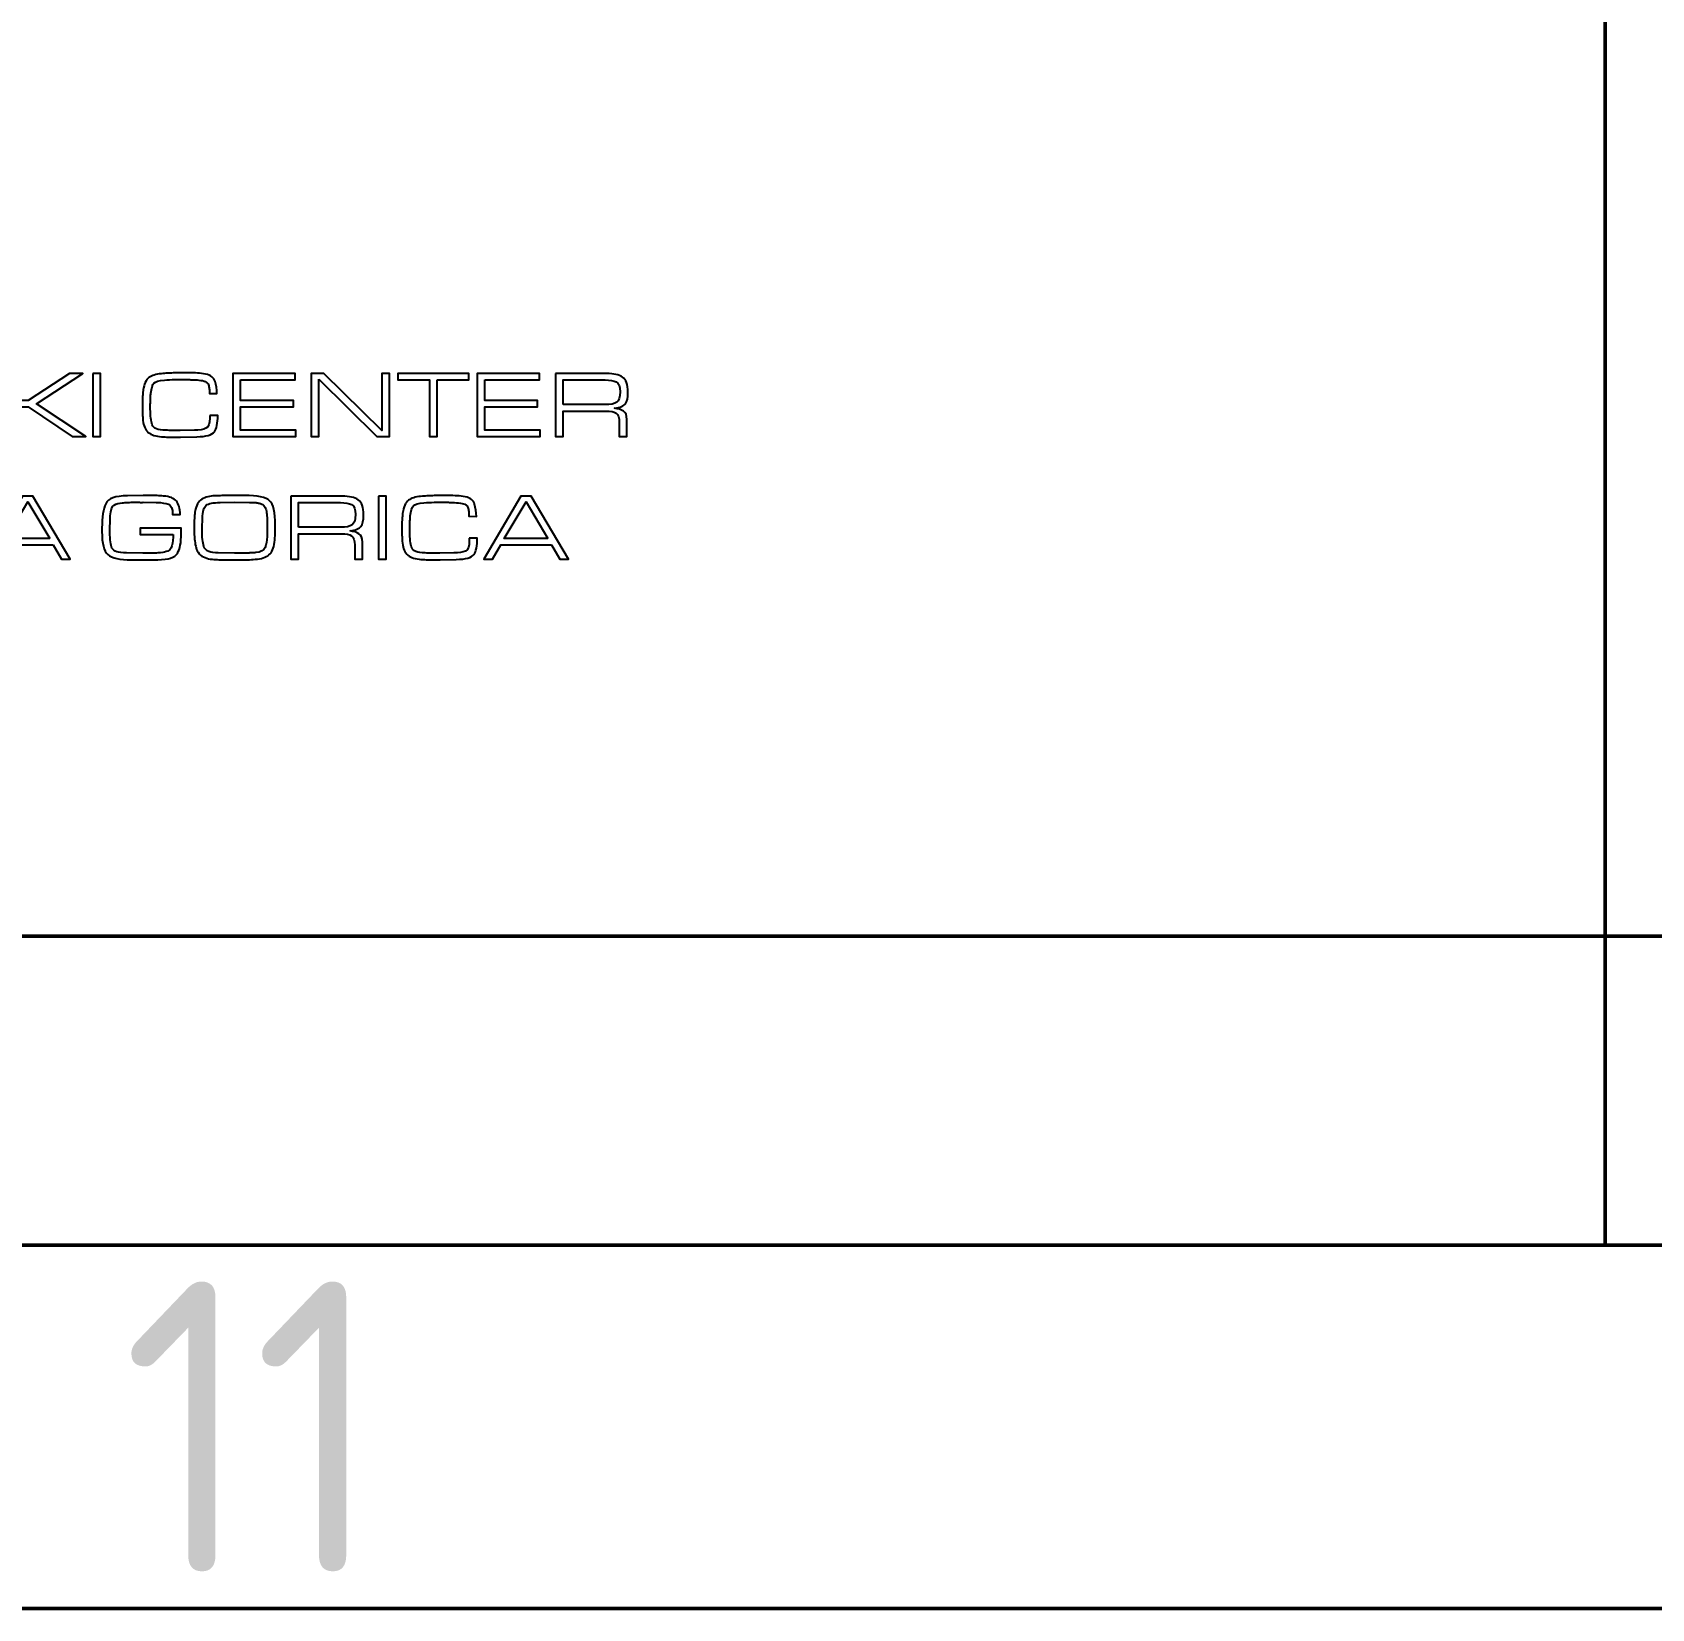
# Model space of a CAD drawing. Header units: millimetres. Extents: x 10890 to 13186, y -1023 to 617.
# Drawn here: x 12725.4 to 12814.4, y -1023.5 to -936.7 of the extents above; entities that cross this region are included whole.
import ezdxf

# ---------------------------------------------------------------- set-up
doc = ezdxf.new("R2010")
doc.units = ezdxf.units.MM
doc.header["$MEASUREMENT"] = 0
doc.layers.add('Crta_05', color=1, linetype='Continuous', lineweight=50)
doc.layers.add('Layer 1', color=7, linetype='Continuous')
doc.layers.add('RAHM2', color=1, linetype='Continuous')
doc.styles.add('oznake', font='geniso.shx', dxfattribs={"height": 4})

# ---------------------------------------------------------------- blocks, each defined once
blk = doc.blocks.new('Logo_SCNG')
at = {"layer": 'Layer 1', "color": 242}
for points, knots in [([(11.959, 0.994), (11.959, 0.994), (12.112, 0.994), (12.112, 0.994), (12.112, 0.994), (12.112, 0.994), (12.681, 1.368), (12.681, 1.368), (12.681, 1.368), (12.681, 1.368), (12.86, 1.368), (12.86, 1.368), (12.86, 1.368), (12.86, 1.368), (12.224, 0.95), (12.224, 0.95), (12.224, 0.95), (12.224, 0.95), (12.903, 0.502), (12.903, 0.502), (12.903, 0.502), (12.903, 0.502), (12.714, 0.502), (12.714, 0.502), (12.714, 0.502), (12.714, 0.502), (12.112, 0.907), (12.112, 0.907), (12.112, 0.907), (12.112, 0.907), (11.959, 0.907), (11.959, 0.907), (11.959, 0.907), (11.959, 0.907), (11.959, 0.502), (11.959, 0.502), (11.959, 0.502), (11.959, 0.502), (11.854, 0.502), (11.854, 0.502), (11.854, 0.502), (11.854, 0.502), (11.854, 1.368), (11.854, 1.368), (11.854, 1.368), (11.854, 1.368), (11.959, 1.368), (11.959, 1.368), (11.959, 1.368), (11.959, 1.368), (11.959, 0.994), (11.959, 0.994)], [0, 0, 0, 0, 0.071429, 0.071429, 0.071429, 0.071429, 0.142857, 0.142857, 0.142857, 0.142857, 0.214286, 0.214286, 0.214286, 0.214286, 0.285714, 0.285714, 0.285714, 0.285714, 0.357143, 0.357143, 0.357143, 0.357143, 0.428571, 0.428571, 0.428571, 0.428571, 0.5, 0.5, 0.5, 0.5, 0.571429, 0.571429, 0.571429, 0.571429, 0.642857, 0.642857, 0.642857, 0.642857, 0.714286, 0.714286, 0.714286, 0.714286, 0.785714, 0.785714, 0.785714, 0.785714, 0.857143, 0.857143, 0.857143, 0.857143, 1, 1, 1, 1]), ([(12.999, 1.368), (12.999, 1.368), (13.105, 1.368), (13.105, 1.368), (13.105, 1.368), (13.105, 1.368), (13.105, 0.502), (13.105, 0.502), (13.105, 0.502), (13.105, 0.502), (12.999, 0.502), (12.999, 0.502), (12.999, 0.502), (12.999, 0.502), (12.999, 1.368), (12.999, 1.368)], [0, 0, 0, 0, 0.2, 0.2, 0.2, 0.2, 0.4, 0.4, 0.4, 0.4, 0.6, 0.6, 0.6, 0.6, 1, 1, 1, 1]), ([(14.609, 0.789), (14.609, 0.789), (14.718, 0.789), (14.718, 0.789), (14.718, 0.789), (14.718, 0.682), (14.702, 0.608), (14.671, 0.565), (14.671, 0.565), (14.64, 0.522), (14.559, 0.499), (14.429, 0.497), (14.429, 0.497), (14.429, 0.497), (14.206, 0.493), (14.206, 0.493), (14.206, 0.493), (14.198, 0.493), (14.19, 0.493), (14.182, 0.493), (14.182, 0.493), (14.174, 0.493), (14.166, 0.492), (14.158, 0.491), (14.158, 0.491), (14.15, 0.491), (14.142, 0.491), (14.134, 0.491), (14.134, 0.491), (14.126, 0.491), (14.118, 0.491), (14.11, 0.491), (14.11, 0.491), (14.078, 0.491), (14.046, 0.492), (14.014, 0.493), (14.014, 0.493), (13.982, 0.495), (13.95, 0.497), (13.918, 0.5), (13.918, 0.5), (13.841, 0.507), (13.785, 0.531), (13.748, 0.572), (13.748, 0.572), (13.711, 0.613), (13.691, 0.671), (13.686, 0.747), (13.686, 0.747), (13.686, 0.761), (13.685, 0.775), (13.684, 0.789), (13.684, 0.789), (13.683, 0.803), (13.683, 0.816), (13.683, 0.83), (13.683, 0.83), (13.682, 0.843), (13.681, 0.857), (13.681, 0.871), (13.681, 0.871), (13.681, 0.884), (13.681, 0.898), (13.681, 0.912), (13.681, 0.912), (13.681, 0.929), (13.681, 0.947), (13.681, 0.963), (13.681, 0.963), (13.681, 0.98), (13.682, 0.997), (13.683, 1.015), (13.683, 1.015), (13.683, 1.04), (13.685, 1.065), (13.687, 1.091), (13.687, 1.091), (13.689, 1.116), (13.692, 1.142), (13.697, 1.167), (13.697, 1.167), (13.712, 1.246), (13.743, 1.297), (13.788, 1.322), (13.788, 1.322), (13.833, 1.347), (13.892, 1.362), (13.964, 1.367), (13.964, 1.367), (13.99, 1.369), (14.017, 1.371), (14.043, 1.372), (14.043, 1.372), (14.069, 1.373), (14.096, 1.374), (14.123, 1.375), (14.123, 1.375), (14.136, 1.375), (14.149, 1.375), (14.162, 1.375), (14.162, 1.375), (14.176, 1.375), (14.189, 1.375), (14.202, 1.375), (14.202, 1.375), (14.212, 1.375), (14.223, 1.375), (14.233, 1.375), (14.233, 1.375), (14.244, 1.375), (14.254, 1.375), (14.264, 1.376), (14.264, 1.376), (14.275, 1.376), (14.285, 1.376), (14.296, 1.376), (14.296, 1.376), (14.306, 1.376), (14.316, 1.376), (14.327, 1.376), (14.327, 1.376), (14.365, 1.376), (14.402, 1.375), (14.44, 1.373), (14.44, 1.373), (14.477, 1.37), (14.514, 1.365), (14.551, 1.358), (14.551, 1.358), (14.622, 1.344), (14.665, 1.311), (14.681, 1.258), (14.681, 1.258), (14.696, 1.206), (14.705, 1.15), (14.707, 1.09), (14.707, 1.09), (14.707, 1.09), (14.603, 1.091), (14.603, 1.091), (14.603, 1.091), (14.603, 1.091), (14.603, 1.099), (14.603, 1.099), (14.603, 1.099), (14.603, 1.107), (14.603, 1.116), (14.603, 1.126), (14.603, 1.126), (14.602, 1.136), (14.602, 1.146), (14.601, 1.156), (14.601, 1.156), (14.599, 1.175), (14.595, 1.194), (14.589, 1.211), (14.589, 1.211), (14.583, 1.228), (14.573, 1.241), (14.559, 1.25), (14.559, 1.25), (14.544, 1.26), (14.519, 1.268), (14.485, 1.273), (14.485, 1.273), (14.451, 1.277), (14.415, 1.28), (14.377, 1.281), (14.377, 1.281), (14.358, 1.282), (14.339, 1.283), (14.32, 1.283), (14.32, 1.283), (14.301, 1.283), (14.283, 1.284), (14.267, 1.284), (14.267, 1.284), (14.219, 1.284), (14.172, 1.283), (14.125, 1.283), (14.125, 1.283), (14.078, 1.283), (14.03, 1.28), (13.983, 1.276), (13.983, 1.276), (13.908, 1.27), (13.86, 1.256), (13.84, 1.235), (13.84, 1.235), (13.819, 1.214), (13.805, 1.167), (13.797, 1.095), (13.797, 1.095), (13.795, 1.077), (13.794, 1.059), (13.793, 1.041), (13.793, 1.041), (13.792, 1.023), (13.792, 1.004), (13.792, 0.986), (13.792, 0.986), (13.791, 0.967), (13.79, 0.949), (13.79, 0.93), (13.79, 0.93), (13.79, 0.912), (13.79, 0.894), (13.79, 0.876), (13.79, 0.876), (13.79, 0.784), (13.799, 0.713), (13.816, 0.662), (13.816, 0.662), (13.834, 0.612), (13.895, 0.586), (13.999, 0.586), (13.999, 0.586), (14.033, 0.585), (14.067, 0.585), (14.101, 0.584), (14.101, 0.584), (14.135, 0.584), (14.168, 0.584), (14.202, 0.584), (14.202, 0.584), (14.202, 0.584), (14.396, 0.587), (14.396, 0.587), (14.396, 0.587), (14.467, 0.588), (14.52, 0.597), (14.555, 0.613), (14.555, 0.613), (14.591, 0.629), (14.609, 0.675), (14.609, 0.752), (14.609, 0.752), (14.609, 0.752), (14.609, 0.789), (14.609, 0.789)], [0, 0, 0, 0, 0.016393, 0.016393, 0.016393, 0.016393, 0.032787, 0.032787, 0.032787, 0.032787, 0.04918, 0.04918, 0.04918, 0.04918, 0.065574, 0.065574, 0.065574, 0.065574, 0.081967, 0.081967, 0.081967, 0.081967, 0.098361, 0.098361, 0.098361, 0.098361, 0.114754, 0.114754, 0.114754, 0.114754, 0.131148, 0.131148, 0.131148, 0.131148, 0.147541, 0.147541, 0.147541, 0.147541, 0.163934, 0.163934, 0.163934, 0.163934, 0.180328, 0.180328, 0.180328, 0.180328, 0.196721, 0.196721, 0.196721, 0.196721, 0.213115, 0.213115, 0.213115, 0.213115, 0.229508, 0.229508, 0.229508, 0.229508, 0.245902, 0.245902, 0.245902, 0.245902, 0.262295, 0.262295, 0.262295, 0.262295, 0.278689, 0.278689, 0.278689, 0.278689, 0.295082, 0.295082, 0.295082, 0.295082, 0.311475, 0.311475, 0.311475, 0.311475, 0.327869, 0.327869, 0.327869, 0.327869, 0.344262, 0.344262, 0.344262, 0.344262, 0.360656, 0.360656, 0.360656, 0.360656, 0.377049, 0.377049, 0.377049, 0.377049, 0.393443, 0.393443, 0.393443, 0.393443, 0.409836, 0.409836, 0.409836, 0.409836, 0.42623, 0.42623, 0.42623, 0.42623, 0.442623, 0.442623, 0.442623, 0.442623, 0.459016, 0.459016, 0.459016, 0.459016, 0.47541, 0.47541, 0.47541, 0.47541, 0.491803, 0.491803, 0.491803, 0.491803, 0.508197, 0.508197, 0.508197, 0.508197, 0.52459, 0.52459, 0.52459, 0.52459, 0.540984, 0.540984, 0.540984, 0.540984, 0.557377, 0.557377, 0.557377, 0.557377, 0.57377, 0.57377, 0.57377, 0.573771, 0.590164, 0.590164, 0.590164, 0.590164, 0.606557, 0.606557, 0.606557, 0.606557, 0.622951, 0.622951, 0.622951, 0.622951, 0.639344, 0.639344, 0.639344, 0.639344, 0.655738, 0.655738, 0.655738, 0.655738, 0.672131, 0.672131, 0.672131, 0.672131, 0.688525, 0.688525, 0.688525, 0.688525, 0.704918, 0.704918, 0.704918, 0.704918, 0.721311, 0.721311, 0.721311, 0.721311, 0.737705, 0.737705, 0.737705, 0.737705, 0.754098, 0.754098, 0.754098, 0.754098, 0.770492, 0.770492, 0.770492, 0.770492, 0.786885, 0.786885, 0.786885, 0.786885, 0.803279, 0.803279, 0.803279, 0.803279, 0.819672, 0.819672, 0.819672, 0.819672, 0.836066, 0.836066, 0.836066, 0.836066, 0.852459, 0.852459, 0.852459, 0.852459, 0.868852, 0.868852, 0.868852, 0.868852, 0.885246, 0.885246, 0.885246, 0.885246, 0.901639, 0.901639, 0.901639, 0.901639, 0.918033, 0.918033, 0.918033, 0.918033, 0.934426, 0.934426, 0.934426, 0.934426, 0.95082, 0.95082, 0.95082, 0.95082, 0.967213, 0.967213, 0.967213, 0.967213, 1, 1, 1, 1]), ([(15.031, 1.28), (15.031, 1.28), (15.031, 0.994), (15.031, 0.994), (15.031, 0.994), (15.031, 0.994), (15.757, 0.994), (15.757, 0.994), (15.757, 0.994), (15.757, 0.994), (15.757, 0.907), (15.757, 0.907), (15.757, 0.907), (15.757, 0.907), (15.031, 0.907), (15.031, 0.907), (15.031, 0.907), (15.031, 0.907), (15.031, 0.589), (15.031, 0.589), (15.031, 0.589), (15.031, 0.589), (15.793, 0.589), (15.793, 0.589), (15.793, 0.589), (15.793, 0.589), (15.793, 0.502), (15.793, 0.502), (15.793, 0.502), (15.793, 0.502), (14.925, 0.502), (14.925, 0.502), (14.925, 0.502), (14.925, 0.502), (14.925, 1.368), (14.925, 1.368), (14.925, 1.368), (14.925, 1.368), (15.784, 1.368), (15.784, 1.368), (15.784, 1.368), (15.784, 1.368), (15.784, 1.28), (15.784, 1.28), (15.784, 1.28), (15.784, 1.28), (15.031, 1.28), (15.031, 1.28)], [0, 0, 0, 0, 0.076923, 0.076923, 0.076923, 0.076923, 0.153846, 0.153846, 0.153846, 0.153846, 0.230769, 0.230769, 0.230769, 0.230769, 0.307692, 0.307692, 0.307692, 0.307692, 0.384615, 0.384615, 0.384615, 0.384615, 0.461538, 0.461538, 0.461538, 0.461538, 0.538462, 0.538462, 0.538462, 0.538462, 0.615385, 0.615385, 0.615385, 0.615385, 0.692308, 0.692308, 0.692308, 0.692308, 0.769231, 0.769231, 0.769231, 0.769231, 0.846154, 0.846154, 0.846154, 0.846154, 1, 1, 1, 1]), ([(16.106, 1.289), (16.106, 1.289), (16.106, 0.502), (16.106, 0.502), (16.106, 0.502), (16.106, 0.502), (16.001, 0.502), (16.001, 0.502), (16.001, 0.502), (16.001, 0.502), (16.001, 1.368), (16.001, 1.368), (16.001, 1.368), (16.001, 1.368), (16.176, 1.368), (16.176, 1.368), (16.176, 1.368), (16.176, 1.368), (16.975, 0.585), (16.975, 0.585), (16.975, 0.585), (16.975, 0.585), (16.975, 1.368), (16.975, 1.368), (16.975, 1.368), (16.975, 1.368), (17.08, 1.368), (17.08, 1.368), (17.08, 1.368), (17.08, 1.368), (17.08, 0.502), (17.08, 0.502), (17.08, 0.502), (17.08, 0.502), (16.907, 0.502), (16.907, 0.502), (16.907, 0.502), (16.907, 0.502), (16.106, 1.289), (16.106, 1.289)], [0, 0, 0, 0, 0.090909, 0.090909, 0.090909, 0.090909, 0.181818, 0.181818, 0.181818, 0.181818, 0.272727, 0.272727, 0.272727, 0.272727, 0.363636, 0.363636, 0.363636, 0.363636, 0.454545, 0.454545, 0.454545, 0.454545, 0.545455, 0.545455, 0.545455, 0.545455, 0.636364, 0.636364, 0.636364, 0.636364, 0.727273, 0.727273, 0.727273, 0.727273, 0.818182, 0.818182, 0.818182, 0.818182, 1, 1, 1, 1]), ([(17.733, 1.28), (17.733, 1.28), (17.733, 0.502), (17.733, 0.502), (17.733, 0.502), (17.733, 0.502), (17.628, 0.502), (17.628, 0.502), (17.628, 0.502), (17.628, 0.502), (17.628, 1.28), (17.628, 1.28), (17.628, 1.28), (17.628, 1.28), (17.192, 1.28), (17.192, 1.28), (17.192, 1.28), (17.192, 1.28), (17.192, 1.368), (17.192, 1.368), (17.192, 1.368), (17.192, 1.368), (18.172, 1.368), (18.172, 1.368), (18.172, 1.368), (18.172, 1.368), (18.172, 1.28), (18.172, 1.28), (18.172, 1.28), (18.172, 1.28), (17.733, 1.28), (17.733, 1.28)], [0, 0, 0, 0, 0.111111, 0.111111, 0.111111, 0.111111, 0.222222, 0.222222, 0.222222, 0.222222, 0.333333, 0.333333, 0.333333, 0.333333, 0.444444, 0.444444, 0.444444, 0.444444, 0.555556, 0.555556, 0.555556, 0.555556, 0.666667, 0.666667, 0.666667, 0.666667, 0.777778, 0.777778, 0.777778, 0.777778, 1, 1, 1, 1]), ([(18.391, 1.28), (18.391, 1.28), (18.391, 0.994), (18.391, 0.994), (18.391, 0.994), (18.391, 0.994), (19.117, 0.994), (19.117, 0.994), (19.117, 0.994), (19.117, 0.994), (19.117, 0.907), (19.117, 0.907), (19.117, 0.907), (19.117, 0.907), (18.391, 0.907), (18.391, 0.907), (18.391, 0.907), (18.391, 0.907), (18.391, 0.589), (18.391, 0.589), (18.391, 0.589), (18.391, 0.589), (19.153, 0.589), (19.153, 0.589), (19.153, 0.589), (19.153, 0.589), (19.153, 0.502), (19.153, 0.502), (19.153, 0.502), (19.153, 0.502), (18.285, 0.502), (18.285, 0.502), (18.285, 0.502), (18.285, 0.502), (18.285, 1.368), (18.285, 1.368), (18.285, 1.368), (18.285, 1.368), (19.144, 1.368), (19.144, 1.368), (19.144, 1.368), (19.144, 1.368), (19.144, 1.28), (19.144, 1.28), (19.144, 1.28), (19.144, 1.28), (18.391, 1.28), (18.391, 1.28)], [0, 0, 0, 0, 0.076923, 0.076923, 0.076923, 0.076923, 0.153846, 0.153846, 0.153846, 0.153846, 0.230769, 0.230769, 0.230769, 0.230769, 0.307692, 0.307692, 0.307692, 0.307692, 0.384615, 0.384615, 0.384615, 0.384615, 0.461538, 0.461538, 0.461538, 0.461538, 0.538462, 0.538462, 0.538462, 0.538462, 0.615385, 0.615385, 0.615385, 0.615385, 0.692308, 0.692308, 0.692308, 0.692308, 0.769231, 0.769231, 0.769231, 0.769231, 0.846154, 0.846154, 0.846154, 0.846154, 1, 1, 1, 1]), ([(19.361, 1.368), (19.361, 1.368), (20.066, 1.368), (20.066, 1.368), (20.066, 1.368), (20.164, 1.367), (20.237, 1.35), (20.286, 1.318), (20.286, 1.318), (20.335, 1.286), (20.359, 1.216), (20.359, 1.11), (20.359, 1.11), (20.359, 1.033), (20.348, 0.98), (20.325, 0.95), (20.325, 0.95), (20.302, 0.921), (20.252, 0.9), (20.175, 0.889), (20.175, 0.889), (20.225, 0.883), (20.266, 0.87), (20.297, 0.85), (20.297, 0.85), (20.328, 0.831), (20.344, 0.793), (20.344, 0.736), (20.344, 0.736), (20.344, 0.736), (20.344, 0.502), (20.344, 0.502), (20.344, 0.502), (20.344, 0.502), (20.24, 0.502), (20.24, 0.502), (20.24, 0.502), (20.24, 0.502), (20.24, 0.694), (20.24, 0.694), (20.24, 0.694), (20.24, 0.76), (20.225, 0.802), (20.196, 0.822), (20.196, 0.822), (20.167, 0.841), (20.121, 0.851), (20.057, 0.851), (20.057, 0.851), (20.057, 0.851), (19.466, 0.851), (19.466, 0.851), (19.466, 0.851), (19.466, 0.851), (19.466, 0.502), (19.466, 0.502), (19.466, 0.502), (19.466, 0.502), (19.361, 0.502), (19.361, 0.502), (19.361, 0.502), (19.361, 0.502), (19.361, 1.368), (19.361, 1.368)], [0, 0, 0, 0, 0.058824, 0.058824, 0.058824, 0.058824, 0.117647, 0.117647, 0.117647, 0.117647, 0.176471, 0.176471, 0.176471, 0.176471, 0.235294, 0.235294, 0.235294, 0.235294, 0.294118, 0.294118, 0.294118, 0.294118, 0.352941, 0.352941, 0.352941, 0.352941, 0.411765, 0.411765, 0.411765, 0.411765, 0.470588, 0.470588, 0.470588, 0.470588, 0.529412, 0.529412, 0.529412, 0.529412, 0.588235, 0.588235, 0.588235, 0.588235, 0.647059, 0.647059, 0.647059, 0.647059, 0.705882, 0.705882, 0.705882, 0.705882, 0.764706, 0.764706, 0.764706, 0.764706, 0.823529, 0.823529, 0.823529, 0.823529, 0.882353, 0.882353, 0.882353, 0.882353, 1, 1, 1, 1]), ([(19.466, 0.939), (19.466, 0.939), (20.046, 0.939), (20.046, 0.939), (20.046, 0.939), (20.12, 0.939), (20.172, 0.949), (20.204, 0.972), (20.204, 0.972), (20.235, 0.994), (20.25, 1.042), (20.25, 1.116), (20.25, 1.116), (20.25, 1.189), (20.233, 1.234), (20.197, 1.252), (20.197, 1.252), (20.162, 1.27), (20.111, 1.278), (20.044, 1.278), (20.044, 1.278), (20.044, 1.278), (19.466, 1.278), (19.466, 1.278), (19.466, 1.278), (19.466, 1.278), (19.466, 0.939), (19.466, 0.939)], [0, 0, 0, 0, 0.125, 0.125, 0.125, 0.125, 0.25, 0.25, 0.25, 0.25, 0.375, 0.375, 0.375, 0.375, 0.5, 0.5, 0.5, 0.5, 0.625, 0.625, 0.625, 0.625, 0.75, 0.75, 0.75, 0.75, 1, 1, 1, 1]), ([(12.456, -0.991), (12.456, -0.991), (11.756, -0.991), (11.756, -0.991), (11.756, -0.991), (11.756, -0.991), (11.646, -1.186), (11.646, -1.186), (11.646, -1.186), (11.646, -1.186), (11.523, -1.186), (11.523, -1.186), (11.523, -1.186), (11.523, -1.186), (12.034, -0.32), (12.034, -0.32), (12.034, -0.32), (12.034, -0.32), (12.175, -0.32), (12.175, -0.32), (12.175, -0.32), (12.175, -0.32), (12.69, -1.186), (12.69, -1.186), (12.69, -1.186), (12.69, -1.186), (12.569, -1.186), (12.569, -1.186), (12.569, -1.186), (12.569, -1.186), (12.456, -0.991), (12.456, -0.991)], [0, 0, 0, 0, 0.111111, 0.111111, 0.111111, 0.111111, 0.222222, 0.222222, 0.222222, 0.222222, 0.333333, 0.333333, 0.333333, 0.333333, 0.444444, 0.444444, 0.444444, 0.444444, 0.555556, 0.555556, 0.555556, 0.555556, 0.666667, 0.666667, 0.666667, 0.666667, 0.777778, 0.777778, 0.777778, 0.777778, 1, 1, 1, 1]), ([(12.407, -0.904), (12.407, -0.904), (12.104, -0.397), (12.104, -0.397), (12.104, -0.397), (12.104, -0.397), (11.806, -0.904), (11.806, -0.904), (11.806, -0.904), (11.806, -0.904), (12.407, -0.904), (12.407, -0.904)], [0, 0, 0, 0, 0.25, 0.25, 0.25, 0.25, 0.5, 0.5, 0.5, 0.5, 1, 1, 1, 1]), ([(14.105, -0.846), (14.105, -0.846), (13.65, -0.846), (13.65, -0.846), (13.65, -0.846), (13.65, -0.846), (13.65, -0.759), (13.65, -0.759), (13.65, -0.759), (13.65, -0.759), (14.214, -0.759), (14.214, -0.759), (14.214, -0.759), (14.214, -0.766), (14.214, -0.772), (14.214, -0.779), (14.214, -0.779), (14.215, -0.785), (14.215, -0.792), (14.215, -0.798), (14.215, -0.798), (14.215, -0.805), (14.215, -0.811), (14.215, -0.817), (14.215, -0.817), (14.215, -0.823), (14.215, -0.83), (14.215, -0.837), (14.215, -0.837), (14.215, -0.959), (14.198, -1.049), (14.163, -1.107), (14.163, -1.107), (14.128, -1.165), (14.039, -1.194), (13.894, -1.194), (13.894, -1.194), (13.894, -1.194), (13.681, -1.195), (13.681, -1.195), (13.681, -1.195), (13.669, -1.195), (13.657, -1.195), (13.644, -1.195), (13.644, -1.195), (13.632, -1.195), (13.619, -1.196), (13.606, -1.197), (13.606, -1.197), (13.594, -1.197), (13.581, -1.197), (13.569, -1.197), (13.569, -1.197), (13.556, -1.197), (13.543, -1.197), (13.53, -1.197), (13.53, -1.197), (13.369, -1.197), (13.262, -1.173), (13.207, -1.125), (13.207, -1.125), (13.153, -1.077), (13.125, -0.971), (13.125, -0.807), (13.125, -0.807), (13.125, -0.807), (13.125, -0.758), (13.125, -0.758), (13.125, -0.758), (13.125, -0.608), (13.142, -0.497), (13.177, -0.424), (13.177, -0.424), (13.211, -0.352), (13.31, -0.316), (13.475, -0.316), (13.475, -0.316), (13.475, -0.316), (13.693, -0.312), (13.693, -0.312), (13.693, -0.312), (13.701, -0.313), (13.71, -0.313), (13.719, -0.313), (13.719, -0.313), (13.727, -0.313), (13.737, -0.313), (13.746, -0.312), (13.746, -0.312), (13.755, -0.312), (13.763, -0.312), (13.772, -0.312), (13.772, -0.312), (13.781, -0.312), (13.789, -0.312), (13.798, -0.312), (13.798, -0.312), (13.813, -0.312), (13.827, -0.312), (13.842, -0.312), (13.842, -0.312), (13.856, -0.312), (13.87, -0.312), (13.885, -0.313), (13.885, -0.313), (13.899, -0.314), (13.913, -0.315), (13.928, -0.315), (13.928, -0.315), (13.943, -0.316), (13.957, -0.317), (13.971, -0.319), (13.971, -0.319), (14.056, -0.325), (14.116, -0.348), (14.149, -0.388), (14.149, -0.388), (14.182, -0.428), (14.199, -0.49), (14.201, -0.574), (14.201, -0.574), (14.201, -0.574), (14.097, -0.573), (14.097, -0.573), (14.097, -0.573), (14.097, -0.493), (14.078, -0.445), (14.041, -0.431), (14.041, -0.431), (14.004, -0.417), (13.95, -0.409), (13.881, -0.407), (13.881, -0.407), (13.879, -0.407), (13.878, -0.407), (13.876, -0.407), (13.876, -0.407), (13.874, -0.407), (13.872, -0.407), (13.871, -0.407), (13.871, -0.407), (13.871, -0.407), (13.871, -0.407), (13.871, -0.407), (13.871, -0.407), (13.871, -0.407), (13.871, -0.407), (13.871, -0.407), (13.871, -0.407), (13.87, -0.407), (13.869, -0.407), (13.869, -0.407), (13.869, -0.407), (13.869, -0.407), (13.869, -0.407), (13.869, -0.407), (13.869, -0.407), (13.869, -0.407), (13.693, -0.404), (13.693, -0.404), (13.693, -0.404), (13.684, -0.405), (13.675, -0.406), (13.667, -0.406), (13.667, -0.406), (13.658, -0.406), (13.65, -0.405), (13.642, -0.404), (13.642, -0.404), (13.634, -0.404), (13.625, -0.404), (13.616, -0.404), (13.616, -0.404), (13.608, -0.404), (13.599, -0.404), (13.59, -0.404), (13.59, -0.404), (13.576, -0.404), (13.562, -0.404), (13.548, -0.404), (13.548, -0.404), (13.534, -0.404), (13.52, -0.405), (13.506, -0.406), (13.506, -0.406), (13.491, -0.406), (13.477, -0.407), (13.463, -0.408), (13.463, -0.408), (13.449, -0.408), (13.435, -0.409), (13.42, -0.411), (13.42, -0.411), (13.418, -0.411), (13.416, -0.411), (13.414, -0.411), (13.414, -0.411), (13.412, -0.412), (13.41, -0.412), (13.408, -0.412), (13.408, -0.412), (13.361, -0.416), (13.322, -0.427), (13.292, -0.444), (13.292, -0.444), (13.262, -0.461), (13.245, -0.51), (13.24, -0.591), (13.24, -0.591), (13.239, -0.609), (13.238, -0.628), (13.237, -0.646), (13.237, -0.646), (13.236, -0.665), (13.236, -0.684), (13.236, -0.703), (13.236, -0.703), (13.235, -0.722), (13.234, -0.741), (13.234, -0.759), (13.234, -0.759), (13.234, -0.778), (13.234, -0.796), (13.234, -0.815), (13.234, -0.815), (13.234, -0.92), (13.244, -0.994), (13.263, -1.036), (13.263, -1.036), (13.282, -1.078), (13.349, -1.1), (13.464, -1.102), (13.464, -1.102), (13.464, -1.102), (13.685, -1.103), (13.685, -1.103), (13.685, -1.103), (13.693, -1.104), (13.701, -1.104), (13.708, -1.104), (13.708, -1.104), (13.716, -1.104), (13.724, -1.104), (13.732, -1.104), (13.732, -1.104), (13.74, -1.105), (13.747, -1.106), (13.755, -1.106), (13.755, -1.106), (13.763, -1.106), (13.771, -1.106), (13.779, -1.106), (13.779, -1.106), (13.792, -1.106), (13.804, -1.106), (13.817, -1.106), (13.817, -1.106), (13.829, -1.106), (13.842, -1.105), (13.855, -1.104), (13.855, -1.104), (13.868, -1.103), (13.881, -1.103), (13.893, -1.102), (13.893, -1.102), (13.906, -1.101), (13.919, -1.1), (13.932, -1.099), (13.932, -1.099), (14.013, -1.09), (14.061, -1.068), (14.077, -1.032), (14.077, -1.032), (14.092, -0.996), (14.101, -0.947), (14.103, -0.885), (14.103, -0.885), (14.103, -0.879), (14.103, -0.873), (14.104, -0.866), (14.104, -0.866), (14.104, -0.859), (14.105, -0.853), (14.105, -0.846)], [0, 0, 0, 0, 0.013889, 0.013889, 0.013889, 0.013889, 0.027778, 0.027778, 0.027778, 0.027778, 0.041667, 0.041667, 0.041667, 0.041667, 0.055556, 0.055556, 0.055556, 0.055556, 0.069444, 0.069444, 0.069444, 0.069444, 0.083333, 0.083333, 0.083333, 0.083333, 0.097222, 0.097222, 0.097222, 0.097222, 0.111111, 0.111111, 0.111111, 0.111111, 0.125, 0.125, 0.125, 0.125, 0.138889, 0.138889, 0.138889, 0.138889, 0.152778, 0.152778, 0.152778, 0.152778, 0.166667, 0.166667, 0.166667, 0.166667, 0.180556, 0.180556, 0.180556, 0.180556, 0.194444, 0.194444, 0.194444, 0.194444, 0.208333, 0.208333, 0.208333, 0.208333, 0.222222, 0.222222, 0.222222, 0.222222, 0.236111, 0.236111, 0.236111, 0.236111, 0.25, 0.25, 0.25, 0.25, 0.263889, 0.263889, 0.263889, 0.263889, 0.277778, 0.277778, 0.277778, 0.277778, 0.291667, 0.291667, 0.291667, 0.291667, 0.305556, 0.305556, 0.305556, 0.305556, 0.319444, 0.319444, 0.319444, 0.319444, 0.333333, 0.333333, 0.333333, 0.333333, 0.347222, 0.347222, 0.347222, 0.347222, 0.361111, 0.361111, 0.361111, 0.361111, 0.375, 0.375, 0.375, 0.375, 0.388889, 0.388889, 0.388889, 0.388889, 0.402778, 0.402778, 0.402778, 0.402778, 0.416667, 0.416667, 0.416667, 0.416667, 0.430556, 0.430556, 0.430556, 0.430556, 0.444444, 0.444444, 0.444444, 0.444444, 0.458333, 0.458333, 0.458333, 0.458333, 0.472222, 0.472222, 0.472222, 0.472222, 0.486111, 0.486111, 0.486111, 0.486111, 0.5, 0.5, 0.5, 0.5, 0.513889, 0.513889, 0.513889, 0.513889, 0.527778, 0.527778, 0.527778, 0.527778, 0.541667, 0.541667, 0.541667, 0.541667, 0.555556, 0.555556, 0.555556, 0.555556, 0.569444, 0.569444, 0.569444, 0.569444, 0.583333, 0.583333, 0.583333, 0.583333, 0.597222, 0.597222, 0.597222, 0.597222, 0.611111, 0.611111, 0.611111, 0.611111, 0.625, 0.625, 0.625, 0.625, 0.638889, 0.638889, 0.638889, 0.638889, 0.652778, 0.652778, 0.652778, 0.652778, 0.666667, 0.666667, 0.666667, 0.666667, 0.680556, 0.680556, 0.680556, 0.680556, 0.694444, 0.694444, 0.694444, 0.694444, 0.708333, 0.708333, 0.708333, 0.708333, 0.722222, 0.722222, 0.722222, 0.722222, 0.736111, 0.736111, 0.736111, 0.736111, 0.75, 0.75, 0.75, 0.75, 0.763889, 0.763889, 0.763889, 0.763889, 0.777778, 0.777778, 0.777778, 0.777778, 0.791667, 0.791667, 0.791667, 0.791667, 0.805556, 0.805556, 0.805556, 0.805556, 0.819444, 0.819444, 0.819444, 0.819444, 0.833333, 0.833333, 0.833333, 0.833333, 0.847222, 0.847222, 0.847222, 0.847222, 0.861111, 0.861111, 0.861111, 0.861111, 0.875, 0.875, 0.875, 0.875, 0.888889, 0.888889, 0.888889, 0.888889, 0.902778, 0.902778, 0.902778, 0.902778, 0.916667, 0.916667, 0.916667, 0.916667, 0.930556, 0.930556, 0.930556, 0.930556, 0.944444, 0.944444, 0.944444, 0.944444, 0.958333, 0.958333, 0.958333, 0.958333, 0.972222, 0.972222, 0.972222, 0.972222, 1, 1, 1, 1]), ([(14.394, -0.76), (14.394, -0.746), (14.394, -0.732), (14.394, -0.717), (14.394, -0.717), (14.394, -0.703), (14.395, -0.688), (14.395, -0.674), (14.395, -0.674), (14.395, -0.645), (14.397, -0.616), (14.399, -0.586), (14.399, -0.586), (14.402, -0.557), (14.406, -0.528), (14.412, -0.5), (14.412, -0.5), (14.43, -0.423), (14.465, -0.374), (14.518, -0.351), (14.518, -0.351), (14.571, -0.329), (14.633, -0.316), (14.702, -0.315), (14.702, -0.315), (14.734, -0.314), (14.766, -0.313), (14.798, -0.313), (14.798, -0.313), (14.83, -0.312), (14.862, -0.312), (14.894, -0.312), (14.894, -0.312), (14.925, -0.312), (14.957, -0.312), (14.989, -0.312), (14.989, -0.312), (15.021, -0.312), (15.053, -0.312), (15.085, -0.312), (15.085, -0.312), (15.265, -0.312), (15.381, -0.336), (15.431, -0.383), (15.431, -0.383), (15.482, -0.431), (15.507, -0.543), (15.507, -0.72), (15.507, -0.72), (15.507, -0.759), (15.507, -0.798), (15.506, -0.837), (15.506, -0.837), (15.505, -0.876), (15.502, -0.915), (15.498, -0.954), (15.498, -0.954), (15.489, -1.037), (15.464, -1.095), (15.421, -1.129), (15.421, -1.129), (15.379, -1.163), (15.316, -1.183), (15.233, -1.189), (15.233, -1.189), (15.198, -1.192), (15.162, -1.194), (15.126, -1.195), (15.126, -1.195), (15.09, -1.195), (15.054, -1.195), (15.019, -1.195), (15.019, -1.195), (15.019, -1.195), (14.825, -1.195), (14.825, -1.195), (14.825, -1.195), (14.795, -1.195), (14.765, -1.195), (14.734, -1.194), (14.734, -1.194), (14.703, -1.193), (14.673, -1.191), (14.642, -1.187), (14.642, -1.187), (14.638, -1.187), (14.633, -1.186), (14.629, -1.186), (14.629, -1.186), (14.624, -1.186), (14.619, -1.186), (14.615, -1.185), (14.615, -1.185), (14.582, -1.18), (14.55, -1.17), (14.52, -1.157), (14.52, -1.157), (14.49, -1.143), (14.465, -1.122), (14.446, -1.093), (14.446, -1.093), (14.431, -1.069), (14.421, -1.042), (14.414, -1.009), (14.414, -1.009), (14.407, -0.977), (14.402, -0.945), (14.399, -0.912), (14.399, -0.912), (14.397, -0.885), (14.395, -0.859), (14.395, -0.833), (14.395, -0.833), (14.394, -0.807), (14.394, -0.783), (14.394, -0.761), (14.394, -0.761), (14.394, -0.761), (14.394, -0.76), (14.394, -0.76)], [0, 0, 0, 0, 0.032258, 0.032258, 0.032258, 0.032258, 0.064516, 0.064516, 0.064516, 0.064516, 0.096774, 0.096774, 0.096774, 0.096774, 0.129032, 0.129032, 0.129032, 0.129032, 0.16129, 0.16129, 0.16129, 0.16129, 0.193548, 0.193548, 0.193548, 0.193548, 0.225806, 0.225806, 0.225806, 0.225806, 0.258065, 0.258065, 0.258065, 0.258065, 0.290323, 0.290323, 0.290323, 0.290323, 0.322581, 0.322581, 0.322581, 0.322581, 0.354839, 0.354839, 0.354839, 0.354839, 0.387097, 0.387097, 0.387097, 0.387097, 0.419355, 0.419355, 0.419355, 0.419355, 0.451613, 0.451613, 0.451613, 0.451613, 0.483871, 0.483871, 0.483871, 0.483871, 0.516129, 0.516129, 0.516129, 0.516129, 0.548387, 0.548387, 0.548387, 0.548387, 0.580645, 0.580645, 0.580645, 0.580645, 0.612903, 0.612903, 0.612903, 0.612903, 0.645161, 0.645161, 0.645161, 0.645161, 0.677419, 0.677419, 0.677419, 0.677419, 0.709677, 0.709677, 0.709677, 0.709677, 0.741935, 0.741935, 0.741935, 0.741935, 0.774194, 0.774194, 0.774194, 0.774194, 0.806452, 0.806452, 0.806452, 0.806452, 0.83871, 0.83871, 0.83871, 0.83871, 0.870968, 0.870968, 0.870968, 0.870968, 0.903226, 0.903226, 0.903226, 0.903226, 0.935484, 0.935484, 0.935484, 0.935484, 1, 1, 1, 1]), ([(14.503, -0.756), (14.503, -0.756), (14.503, -0.82), (14.503, -0.82), (14.503, -0.82), (14.503, -0.915), (14.513, -0.985), (14.533, -1.03), (14.533, -1.03), (14.553, -1.075), (14.617, -1.099), (14.724, -1.1), (14.724, -1.1), (14.724, -1.1), (14.947, -1.103), (14.947, -1.103), (14.947, -1.103), (14.947, -1.103), (15.028, -1.103), (15.028, -1.103), (15.028, -1.103), (15.045, -1.104), (15.063, -1.104), (15.081, -1.104), (15.081, -1.104), (15.098, -1.104), (15.116, -1.104), (15.134, -1.103), (15.134, -1.103), (15.152, -1.102), (15.169, -1.101), (15.187, -1.1), (15.187, -1.1), (15.205, -1.1), (15.222, -1.098), (15.24, -1.097), (15.24, -1.097), (15.309, -1.09), (15.352, -1.066), (15.369, -1.026), (15.369, -1.026), (15.387, -0.987), (15.395, -0.936), (15.395, -0.876), (15.395, -0.876), (15.395, -0.861), (15.396, -0.846), (15.396, -0.832), (15.396, -0.832), (15.397, -0.817), (15.397, -0.802), (15.397, -0.786), (15.397, -0.786), (15.398, -0.771), (15.398, -0.757), (15.398, -0.742), (15.398, -0.742), (15.398, -0.727), (15.398, -0.713), (15.398, -0.698), (15.398, -0.698), (15.398, -0.685), (15.398, -0.671), (15.397, -0.656), (15.397, -0.656), (15.397, -0.64), (15.396, -0.626), (15.395, -0.611), (15.395, -0.611), (15.394, -0.581), (15.39, -0.553), (15.386, -0.526), (15.386, -0.526), (15.381, -0.5), (15.373, -0.478), (15.362, -0.461), (15.362, -0.461), (15.356, -0.452), (15.348, -0.444), (15.338, -0.437), (15.338, -0.437), (15.328, -0.431), (15.318, -0.426), (15.307, -0.422), (15.307, -0.422), (15.306, -0.422), (15.305, -0.421), (15.304, -0.421), (15.304, -0.421), (15.303, -0.42), (15.301, -0.42), (15.299, -0.42), (15.299, -0.42), (15.286, -0.416), (15.271, -0.413), (15.255, -0.411), (15.255, -0.411), (15.24, -0.409), (15.224, -0.408), (15.208, -0.407), (15.208, -0.407), (15.2, -0.406), (15.191, -0.406), (15.181, -0.406), (15.181, -0.406), (15.172, -0.406), (15.163, -0.406), (15.154, -0.406), (15.154, -0.406), (15.154, -0.406), (14.95, -0.403), (14.95, -0.403), (14.95, -0.403), (14.95, -0.403), (14.749, -0.407), (14.749, -0.407), (14.749, -0.407), (14.655, -0.409), (14.592, -0.421), (14.56, -0.445), (14.56, -0.445), (14.527, -0.469), (14.51, -0.53), (14.507, -0.628), (14.507, -0.628), (14.507, -0.628), (14.503, -0.756), (14.503, -0.756)], [0, 0, 0, 0, 0.030303, 0.030303, 0.030303, 0.030303, 0.060606, 0.060606, 0.060606, 0.060606, 0.090909, 0.090909, 0.090909, 0.090909, 0.121212, 0.121212, 0.121212, 0.121212, 0.151515, 0.151515, 0.151515, 0.151515, 0.181818, 0.181818, 0.181818, 0.181818, 0.212121, 0.212121, 0.212121, 0.212121, 0.242424, 0.242424, 0.242424, 0.242424, 0.272727, 0.272727, 0.272727, 0.272727, 0.30303, 0.30303, 0.30303, 0.30303, 0.333333, 0.333333, 0.333333, 0.333333, 0.363636, 0.363636, 0.363636, 0.363636, 0.393939, 0.393939, 0.393939, 0.393939, 0.424242, 0.424242, 0.424242, 0.424242, 0.454545, 0.454545, 0.454545, 0.454545, 0.484848, 0.484848, 0.484848, 0.484848, 0.515152, 0.515152, 0.515152, 0.515152, 0.545455, 0.545455, 0.545455, 0.545455, 0.575758, 0.575758, 0.575758, 0.575758, 0.606061, 0.606061, 0.606061, 0.606061, 0.636364, 0.636364, 0.636364, 0.636364, 0.666667, 0.666667, 0.666667, 0.666667, 0.69697, 0.69697, 0.69697, 0.69697, 0.727273, 0.727273, 0.727273, 0.727273, 0.757576, 0.757576, 0.757576, 0.757576, 0.787879, 0.787879, 0.787879, 0.787879, 0.818182, 0.818182, 0.818182, 0.818182, 0.848485, 0.848485, 0.848485, 0.848485, 0.878788, 0.878788, 0.878788, 0.878788, 0.909091, 0.909091, 0.909091, 0.909091, 0.939394, 0.939394, 0.939394, 0.939394, 1, 1, 1, 1]), ([(15.723, -0.32), (15.723, -0.32), (16.428, -0.32), (16.428, -0.32), (16.428, -0.32), (16.526, -0.321), (16.599, -0.337), (16.648, -0.37), (16.648, -0.37), (16.697, -0.402), (16.722, -0.472), (16.722, -0.578), (16.722, -0.578), (16.722, -0.655), (16.71, -0.708), (16.687, -0.737), (16.687, -0.737), (16.664, -0.767), (16.614, -0.788), (16.537, -0.799), (16.537, -0.799), (16.587, -0.805), (16.628, -0.818), (16.659, -0.837), (16.659, -0.837), (16.69, -0.857), (16.706, -0.895), (16.706, -0.952), (16.706, -0.952), (16.706, -0.952), (16.706, -1.186), (16.706, -1.186), (16.706, -1.186), (16.706, -1.186), (16.602, -1.186), (16.602, -1.186), (16.602, -1.186), (16.602, -1.186), (16.602, -0.994), (16.602, -0.994), (16.602, -0.994), (16.602, -0.928), (16.588, -0.885), (16.558, -0.866), (16.558, -0.866), (16.529, -0.847), (16.483, -0.837), (16.419, -0.837), (16.419, -0.837), (16.419, -0.837), (15.828, -0.837), (15.828, -0.837), (15.828, -0.837), (15.828, -0.837), (15.828, -1.186), (15.828, -1.186), (15.828, -1.186), (15.828, -1.186), (15.723, -1.186), (15.723, -1.186), (15.723, -1.186), (15.723, -1.186), (15.723, -0.32), (15.723, -0.32)], [0, 0, 0, 0, 0.058824, 0.058824, 0.058824, 0.058824, 0.117647, 0.117647, 0.117647, 0.117647, 0.176471, 0.176471, 0.176471, 0.176471, 0.235294, 0.235294, 0.235294, 0.235294, 0.294118, 0.294118, 0.294118, 0.294118, 0.352941, 0.352941, 0.352941, 0.352941, 0.411765, 0.411765, 0.411765, 0.411765, 0.470588, 0.470588, 0.470588, 0.470588, 0.529412, 0.529412, 0.529412, 0.529412, 0.588235, 0.588235, 0.588235, 0.588235, 0.647059, 0.647059, 0.647059, 0.647059, 0.705882, 0.705882, 0.705882, 0.705882, 0.764706, 0.764706, 0.764706, 0.764706, 0.823529, 0.823529, 0.823529, 0.823529, 0.882353, 0.882353, 0.882353, 0.882353, 1, 1, 1, 1]), ([(15.828, -0.748), (15.828, -0.748), (16.408, -0.748), (16.408, -0.748), (16.408, -0.748), (16.482, -0.749), (16.534, -0.738), (16.566, -0.716), (16.566, -0.716), (16.597, -0.693), (16.612, -0.645), (16.612, -0.572), (16.612, -0.572), (16.612, -0.499), (16.595, -0.454), (16.559, -0.436), (16.559, -0.436), (16.524, -0.418), (16.473, -0.409), (16.406, -0.409), (16.406, -0.409), (16.406, -0.409), (15.828, -0.409), (15.828, -0.409), (15.828, -0.409), (15.828, -0.409), (15.828, -0.748), (15.828, -0.748)], [0, 0, 0, 0, 0.125, 0.125, 0.125, 0.125, 0.25, 0.25, 0.25, 0.25, 0.375, 0.375, 0.375, 0.375, 0.5, 0.5, 0.5, 0.5, 0.625, 0.625, 0.625, 0.625, 0.75, 0.75, 0.75, 0.75, 1, 1, 1, 1]), ([(16.929, -0.32), (16.929, -0.32), (17.035, -0.32), (17.035, -0.32), (17.035, -0.32), (17.035, -0.32), (17.035, -1.186), (17.035, -1.186), (17.035, -1.186), (17.035, -1.186), (16.929, -1.186), (16.929, -1.186), (16.929, -1.186), (16.929, -1.186), (16.929, -0.32), (16.929, -0.32)], [0, 0, 0, 0, 0.2, 0.2, 0.2, 0.2, 0.4, 0.4, 0.4, 0.4, 0.6, 0.6, 0.6, 0.6, 1, 1, 1, 1]), ([(18.177, -0.899), (18.177, -0.899), (18.286, -0.899), (18.286, -0.899), (18.286, -0.899), (18.286, -1.006), (18.271, -1.08), (18.24, -1.123), (18.24, -1.123), (18.209, -1.166), (18.128, -1.189), (17.998, -1.191), (17.998, -1.191), (17.998, -1.191), (17.775, -1.195), (17.775, -1.195), (17.775, -1.195), (17.767, -1.195), (17.759, -1.195), (17.751, -1.195), (17.751, -1.195), (17.743, -1.195), (17.735, -1.196), (17.727, -1.197), (17.727, -1.197), (17.719, -1.197), (17.711, -1.197), (17.703, -1.197), (17.703, -1.197), (17.694, -1.197), (17.686, -1.197), (17.679, -1.197), (17.679, -1.197), (17.647, -1.197), (17.615, -1.196), (17.583, -1.195), (17.583, -1.195), (17.551, -1.193), (17.518, -1.191), (17.486, -1.187), (17.486, -1.187), (17.41, -1.181), (17.354, -1.157), (17.317, -1.116), (17.317, -1.116), (17.28, -1.075), (17.26, -1.017), (17.255, -0.941), (17.255, -0.941), (17.254, -0.927), (17.254, -0.913), (17.253, -0.899), (17.253, -0.899), (17.252, -0.885), (17.251, -0.871), (17.251, -0.858), (17.251, -0.858), (17.251, -0.845), (17.25, -0.831), (17.25, -0.817), (17.25, -0.817), (17.25, -0.803), (17.25, -0.79), (17.25, -0.776), (17.25, -0.776), (17.25, -0.758), (17.25, -0.741), (17.25, -0.724), (17.25, -0.724), (17.25, -0.708), (17.251, -0.69), (17.251, -0.673), (17.251, -0.673), (17.252, -0.648), (17.254, -0.623), (17.256, -0.597), (17.256, -0.597), (17.258, -0.572), (17.261, -0.546), (17.266, -0.521), (17.266, -0.521), (17.281, -0.442), (17.312, -0.391), (17.357, -0.366), (17.357, -0.366), (17.402, -0.341), (17.46, -0.326), (17.533, -0.321), (17.533, -0.321), (17.559, -0.319), (17.585, -0.317), (17.612, -0.316), (17.612, -0.316), (17.638, -0.315), (17.665, -0.314), (17.692, -0.313), (17.692, -0.313), (17.705, -0.313), (17.718, -0.313), (17.731, -0.313), (17.731, -0.313), (17.745, -0.313), (17.758, -0.313), (17.771, -0.313), (17.771, -0.313), (17.781, -0.313), (17.792, -0.313), (17.802, -0.313), (17.802, -0.313), (17.812, -0.313), (17.823, -0.313), (17.833, -0.312), (17.833, -0.312), (17.844, -0.312), (17.854, -0.312), (17.864, -0.312), (17.864, -0.312), (17.875, -0.312), (17.885, -0.312), (17.896, -0.312), (17.896, -0.312), (17.934, -0.312), (17.971, -0.313), (18.009, -0.315), (18.009, -0.315), (18.046, -0.317), (18.083, -0.322), (18.12, -0.33), (18.12, -0.33), (18.191, -0.344), (18.234, -0.377), (18.249, -0.43), (18.249, -0.43), (18.265, -0.482), (18.274, -0.538), (18.276, -0.598), (18.276, -0.598), (18.276, -0.598), (18.172, -0.596), (18.172, -0.596), (18.172, -0.596), (18.172, -0.596), (18.172, -0.589), (18.172, -0.589), (18.172, -0.589), (18.172, -0.581), (18.172, -0.572), (18.172, -0.562), (18.172, -0.562), (18.171, -0.552), (18.17, -0.542), (18.17, -0.532), (18.17, -0.532), (18.168, -0.513), (18.164, -0.494), (18.158, -0.477), (18.158, -0.477), (18.152, -0.46), (18.142, -0.447), (18.128, -0.438), (18.128, -0.438), (18.112, -0.428), (18.088, -0.42), (18.054, -0.415), (18.054, -0.415), (18.02, -0.411), (17.984, -0.408), (17.946, -0.407), (17.946, -0.407), (17.927, -0.406), (17.908, -0.405), (17.889, -0.405), (17.889, -0.405), (17.87, -0.404), (17.852, -0.404), (17.836, -0.404), (17.836, -0.404), (17.788, -0.404), (17.741, -0.404), (17.694, -0.405), (17.694, -0.405), (17.646, -0.405), (17.599, -0.408), (17.551, -0.412), (17.551, -0.412), (17.477, -0.418), (17.429, -0.432), (17.409, -0.453), (17.409, -0.453), (17.388, -0.474), (17.373, -0.521), (17.366, -0.593), (17.366, -0.593), (17.364, -0.611), (17.363, -0.629), (17.362, -0.647), (17.362, -0.647), (17.361, -0.665), (17.36, -0.684), (17.36, -0.702), (17.36, -0.702), (17.36, -0.721), (17.359, -0.739), (17.359, -0.758), (17.359, -0.758), (17.359, -0.776), (17.359, -0.794), (17.359, -0.812), (17.359, -0.812), (17.359, -0.904), (17.368, -0.975), (17.385, -1.026), (17.385, -1.026), (17.402, -1.076), (17.464, -1.102), (17.568, -1.102), (17.568, -1.102), (17.602, -1.103), (17.636, -1.103), (17.67, -1.104), (17.67, -1.104), (17.703, -1.104), (17.737, -1.104), (17.771, -1.104), (17.771, -1.104), (17.771, -1.104), (17.964, -1.1), (17.964, -1.1), (17.964, -1.1), (18.035, -1.1), (18.089, -1.091), (18.124, -1.075), (18.124, -1.075), (18.16, -1.059), (18.177, -1.013), (18.177, -0.935), (18.177, -0.935), (18.177, -0.935), (18.177, -0.899), (18.177, -0.899)], [0, 0, 0, 0, 0.016393, 0.016393, 0.016393, 0.016393, 0.032787, 0.032787, 0.032787, 0.032787, 0.04918, 0.04918, 0.04918, 0.04918, 0.065574, 0.065574, 0.065574, 0.065574, 0.081967, 0.081967, 0.081967, 0.081967, 0.098361, 0.098361, 0.098361, 0.098361, 0.114754, 0.114754, 0.114754, 0.114754, 0.131148, 0.131148, 0.131148, 0.131148, 0.147541, 0.147541, 0.147541, 0.147541, 0.163934, 0.163934, 0.163934, 0.163934, 0.180328, 0.180328, 0.180328, 0.180328, 0.196721, 0.196721, 0.196721, 0.196721, 0.213115, 0.213115, 0.213115, 0.213115, 0.229508, 0.229508, 0.229508, 0.229508, 0.245902, 0.245902, 0.245902, 0.245902, 0.262295, 0.262295, 0.262295, 0.262295, 0.278689, 0.278689, 0.278689, 0.278689, 0.295082, 0.295082, 0.295082, 0.295082, 0.311475, 0.311475, 0.311475, 0.311475, 0.327869, 0.327869, 0.327869, 0.327869, 0.344262, 0.344262, 0.344262, 0.344262, 0.360656, 0.360656, 0.360656, 0.360656, 0.377049, 0.377049, 0.377049, 0.377049, 0.393443, 0.393443, 0.393443, 0.393443, 0.409836, 0.409836, 0.409836, 0.409836, 0.42623, 0.42623, 0.42623, 0.42623, 0.442623, 0.442623, 0.442623, 0.442623, 0.459016, 0.459016, 0.459016, 0.459016, 0.47541, 0.47541, 0.47541, 0.47541, 0.491803, 0.491803, 0.491803, 0.491803, 0.508197, 0.508197, 0.508197, 0.508197, 0.52459, 0.52459, 0.52459, 0.52459, 0.540984, 0.540984, 0.540984, 0.540984, 0.557377, 0.557377, 0.557377, 0.557377, 0.57377, 0.57377, 0.57377, 0.573771, 0.590164, 0.590164, 0.590164, 0.590164, 0.606557, 0.606557, 0.606557, 0.606557, 0.622951, 0.622951, 0.622951, 0.622951, 0.639344, 0.639344, 0.639344, 0.639344, 0.655738, 0.655738, 0.655738, 0.655738, 0.672131, 0.672131, 0.672131, 0.672131, 0.688525, 0.688525, 0.688525, 0.688525, 0.704918, 0.704918, 0.704918, 0.704918, 0.721311, 0.721311, 0.721311, 0.721311, 0.737705, 0.737705, 0.737705, 0.737705, 0.754098, 0.754098, 0.754098, 0.754098, 0.770492, 0.770492, 0.770492, 0.770492, 0.786885, 0.786885, 0.786885, 0.786885, 0.803279, 0.803279, 0.803279, 0.803279, 0.819672, 0.819672, 0.819672, 0.819672, 0.836066, 0.836066, 0.836066, 0.836066, 0.852459, 0.852459, 0.852459, 0.852459, 0.868852, 0.868852, 0.868852, 0.868852, 0.885246, 0.885246, 0.885246, 0.885246, 0.901639, 0.901639, 0.901639, 0.901639, 0.918033, 0.918033, 0.918033, 0.918033, 0.934426, 0.934426, 0.934426, 0.934426, 0.95082, 0.95082, 0.95082, 0.95082, 0.967213, 0.967213, 0.967213, 0.967213, 1, 1, 1, 1]), ([(19.309, -0.991), (19.309, -0.991), (18.609, -0.991), (18.609, -0.991), (18.609, -0.991), (18.609, -0.991), (18.498, -1.186), (18.498, -1.186), (18.498, -1.186), (18.498, -1.186), (18.375, -1.186), (18.375, -1.186), (18.375, -1.186), (18.375, -1.186), (18.887, -0.32), (18.887, -0.32), (18.887, -0.32), (18.887, -0.32), (19.027, -0.32), (19.027, -0.32), (19.027, -0.32), (19.027, -0.32), (19.542, -1.186), (19.542, -1.186), (19.542, -1.186), (19.542, -1.186), (19.422, -1.186), (19.422, -1.186), (19.422, -1.186), (19.422, -1.186), (19.309, -0.991), (19.309, -0.991)], [0, 0, 0, 0, 0.111111, 0.111111, 0.111111, 0.111111, 0.222222, 0.222222, 0.222222, 0.222222, 0.333333, 0.333333, 0.333333, 0.333333, 0.444444, 0.444444, 0.444444, 0.444444, 0.555556, 0.555556, 0.555556, 0.555556, 0.666667, 0.666667, 0.666667, 0.666667, 0.777778, 0.777778, 0.777778, 0.777778, 1, 1, 1, 1]), ([(19.259, -0.904), (19.259, -0.904), (18.957, -0.397), (18.957, -0.397), (18.957, -0.397), (18.957, -0.397), (18.658, -0.904), (18.658, -0.904), (18.658, -0.904), (18.658, -0.904), (19.259, -0.904), (19.259, -0.904)], [0, 0, 0, 0, 0.25, 0.25, 0.25, 0.25, 0.5, 0.5, 0.5, 0.5, 1, 1, 1, 1])]:
    blk.add_open_spline(points, degree=3, knots=knots, dxfattribs=at)

msp = doc.modelspace()

# ---------------------------------------------------------------- linework, layer by layer
at = {"layer": 'Crta_05'}
for p, q in [((12811.90243, -782.46586), (12811.90243, -1003.46586)), ((12416.70243, -986.46586), (13092.70243, -986.46586)), ((10909.50243, -1003.46586), (13165.50243, -1003.46586)), ((10889.50243, -1023.46586), (13185.50243, -1023.46586))]:
    msp.add_line(p, q, dxfattribs=at)

# ---------------------------------------------------------------- block references
at = {"layer": 'Crta_05', "xscale": 4, "yscale": 4, "zscale": 4}
msp.add_blockref('Logo_SCNG', (12676.70243, -960.96586), dxfattribs=at)

# ---------------------------------------------------------------- texts
at = {"layer": 'RAHM2', "insert": (12737.50243, -1013.46586), "char_height": 16, "attachment_point": 5, "style": 'oznake'}
msp.add_mtext_dynamic_manual_height_columns('11', width=49.1380701, gutter_width=12.5, heights=[0], dxfattribs=at)

doc.saveas('drawing.dxf')
